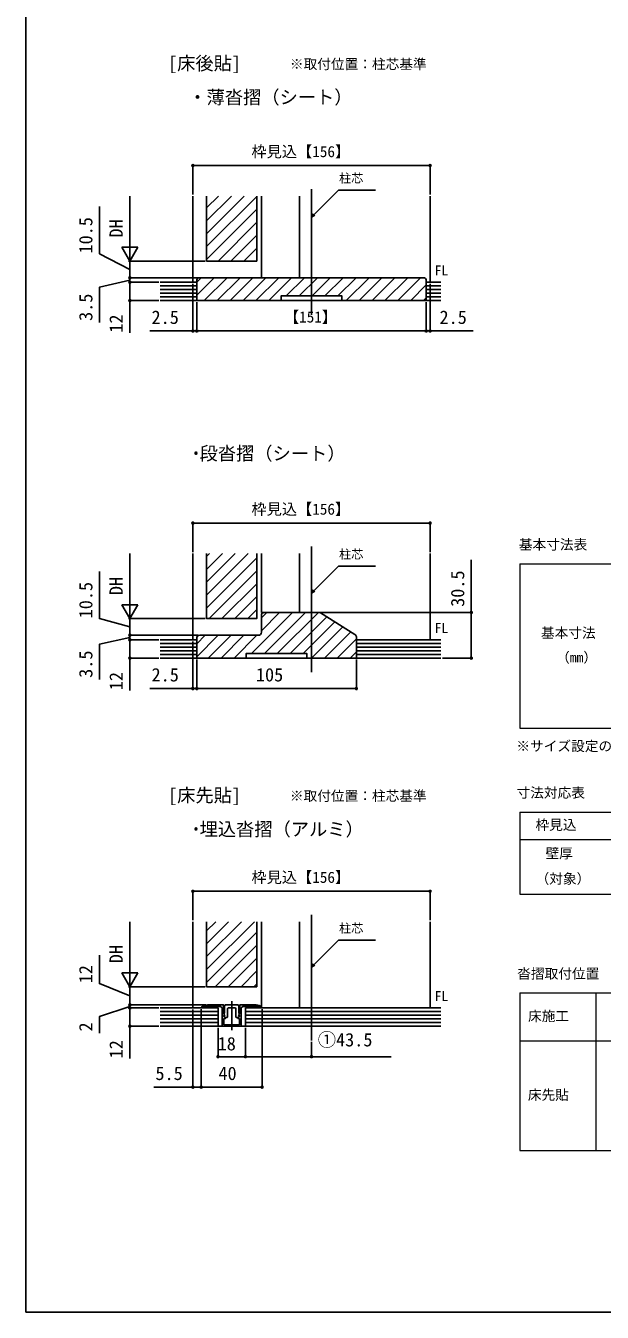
# Model space of a CAD drawing. Units: millimetres, scale not verified. Extents: x -525 to 525, y -783 to 780.
# Drawn here: x -525 to -146, y -783 to 62 of the extents above; entities that cross this region are included whole.
import ezdxf
from ezdxf.enums import TextEntityAlignment as Align

# ---------------------------------------------------------------- set-up
doc = ezdxf.new("R2010")
doc.units = ezdxf.units.MM
doc.header["$LTSCALE"] = 4
doc.layers.add('0-1_TABLE1', color=7, linetype='Continuous', lineweight=18)
for name, color, linetype in [('0-2_USER1', 3, 'Continuous'), ('0-3_YKK_11', 7, 'Continuous'), ('0-4_YKK_12', 2, 'Continuous'), ('0-7_YKK_D', 6, 'Continuous'), ('0-8_YKK_ZWAK', 7, 'Continuous'), ('0-9_YSS_K', 3, 'Continuous'), ('0-A_YSS_KE', 3, 'Continuous')]:
    doc.layers.add(name, color=color, linetype=linetype)
doc.styles.add('ＭＳ ゴシック', font='')
doc.styles.get('ＭＳ ゴシック').set_extended_font_data('MS Gothic')

msp = doc.modelspace()

# ---------------------------------------------------------------- linework, layer by layer
at = {"layer": '0-1_TABLE1'}
for p, q in [((-199.9, -291.2), (510.1, -291.2)), ((-199.9, -291.2), (-199.9, -399.2)), ((-199.9, -399.2), (510.1, -399.2)), ((-199.9, -454.405), (140.1, -454.405)), ((-199.9, -454.405), (-199.9, -508.405)), ((-199.9, -472.405), (140.1, -472.405)), ((-199.9, -508.405), (140.1, -508.405)), ((-199.9, -573.2), (100.1, -573.2)), ((-199.9, -573.2), (-199.9, -676.836)), ((-149.9, -573.2), (-149.9, -676.836)), ((-199.9, -604.836), (100.1, -604.836)), ((-199.9, -676.836), (100.1, -676.836))]:
    msp.add_line(p, q, dxfattribs=at)
at = {"layer": '0-3_YKK_11'}
for p, q in [((-391.803, -583.2), (-392.103, -583.5)), ((-386.703, -583.5), (-387.003, -583.2)), ((-394.279, -586.919), (-394.103, -586.646)), ((-394.127, -588.2), (-394.191, -588.2)), ((-394.127, -588.2), (-393.915, -587.688)), ((-384.891, -587.688), (-384.679, -588.2)), ((-384.703, -586.646), (-384.527, -586.919))]:
    msp.add_line(p, q, dxfattribs=at)
for points in [[(-408.326, -583.143), (-408.501, -583.2), (-409.403, -583.2), (-409.403, -582.957), (-409.221, -582.572)], [(-405.403, -581.2), (-394.703, -581.2), (-394.703, -587.105), (-394.206, -587.603), (-394.453, -588.2)], [(-383.103, -583.2), (-383.103, -595.2), (-389.403, -595.2), (-395.703, -595.2), (-395.703, -583.2), (-396.703, -582.2), (-405.403, -582.2)], [(-384.703, -586.646), (-384.703, -584.2), (-384.703, -581.7), (-385.203, -581.2), (-393.603, -581.2), (-394.103, -581.7), (-394.103, -584.2), (-394.103, -586.646)], [(-391.803, -583.2), (-389.403, -583.2), (-387.003, -583.2)], [(-384.353, -588.2), (-384.601, -587.603), (-384.103, -587.105), (-384.103, -581.2), (-373.403, -581.2)], [(-373.403, -582.2), (-382.103, -582.2), (-383.103, -583.2)], [(-369.585, -582.572), (-369.403, -582.957), (-369.403, -583.2), (-370.305, -583.2), (-370.48, -583.143)], [(-394.453, -588.8), (-394.303, -588.8), (-393.653, -589.45), (-393.653, -590.2), (-394.503, -590.2), (-394.503, -594.2), (-389.861, -594.2), (-389.678, -594.32), (-389.128, -594.32), (-388.945, -594.2), (-384.303, -594.2), (-384.303, -590.2), (-385.153, -590.2), (-385.153, -589.45), (-384.503, -588.8), (-384.353, -588.8)], [(-394.191, -588.2), (-394.341, -588.562), (-393.491, -589.412), (-393.279, -589.5), (-392.403, -589.5), (-392.103, -589.2), (-392.103, -583.5)], [(-394.279, -586.919), (-394.341, -587.262), (-393.915, -587.688)], [(-386.703, -583.5), (-386.703, -589.2), (-386.403, -589.5), (-385.527, -589.5), (-385.315, -589.412), (-384.465, -588.562), (-384.615, -588.2), (-384.679, -588.2)], [(-384.891, -587.688), (-384.465, -587.262), (-384.527, -586.919)]]:
    msp.add_lwpolyline(points, dxfattribs=at)
for centre, radius, start, end in [((-405.403, -587.2), 6, 90, 129.5212), ((-405.403, -587.2), 5, 90, 125.77483), ((-373.403, -587.2), 6, 50.4788, 90), ((-373.403, -587.2), 5, 54.22517, 90), ((-394.453, -588.5), 0.3, 90, 270), ((-384.353, -588.5), 0.3, 270, 90)]:
    msp.add_arc(centre, radius, start, end, dxfattribs=at)
at = {"layer": '0-4_YKK_12'}
for p, q in [((-414.9, -49.5), (-414.9, -106.2)), ((-405.903, -57.292), (-398.111, -49.5)), ((-405.903, -65.778), (-389.626, -49.5)), ((-405.903, -74.263), (-381.14, -49.5)), ((-405.903, -82.748), (-372.903, -49.748)), ((-369.902, -49.5), (-369.9, -103.2)), ((-344.902, -49.5), (-344.9, -103.2)), ((-336.9, -44.937), (-336.9, -127.519)), ((-258.9, -49.5), (-258.9, -106.2)), ((-405.903, -91.233), (-372.903, -58.233)), ((-398.384, -92.2), (-372.903, -66.719)), ((-389.899, -92.2), (-372.903, -75.204)), ((-381.414, -92.2), (-372.903, -83.689)), ((-372.929, -92.2), (-372.903, -92.174)), ((-344.902, -103.2), (-369.9, -103.2)), ((-414.9, -284.5), (-414.9, -341.2)), ((-405.903, -286.395), (-404.008, -284.5)), ((-405.903, -294.88), (-395.523, -284.5)), ((-405.903, -303.365), (-387.038, -284.5)), ((-405.903, -311.851), (-378.552, -284.5)), ((-405.903, -320.336), (-372.903, -287.336)), ((-369.902, -284.5), (-369.9, -323.201)), ((-344.902, -284.5), (-344.9, -323.2)), ((-336.9, -279.937), (-336.9, -362.519)), ((-258.9, -284.5), (-258.9, -341.2)), ((-404.282, -327.2), (-372.903, -295.821)), ((-395.797, -327.2), (-372.903, -304.307)), ((-387.311, -327.2), (-372.903, -312.792)), ((-378.826, -327.2), (-372.903, -321.277)), ((-344.902, -323.2), (-369.9, -323.201)), ((-336.9, -521.937), (-336.9, -604.519)), ((-414.9, -526.5), (-414.9, -583.2)), ((-405.903, -532.468), (-399.935, -526.5)), ((-405.903, -540.953), (-391.45, -526.5)), ((-405.903, -549.439), (-382.965, -526.5)), ((-405.903, -557.924), (-374.479, -526.5)), ((-369.902, -526.5), (-369.9, -583.2)), ((-344.902, -526.5), (-344.9, -583.2)), ((-258.9, -526.5), (-258.9, -583.2)), ((-405.903, -566.409), (-372.903, -533.409)), ((-400.209, -569.2), (-372.903, -541.894)), ((-391.723, -569.2), (-372.903, -550.38)), ((-383.238, -569.2), (-372.903, -558.865)), ((-374.753, -569.2), (-372.903, -567.35)), ((-389.403, -578.7), (-389.403, -597.7)), ((-344.902, -583.2), (-369.9, -583.2))]:
    msp.add_line(p, q, dxfattribs=at)
for points in [[(-372.903, -49.5), (-372.903, -92.2), (-405.903, -92.2), (-405.903, -49.5)], [(-372.903, -284.5), (-372.903, -327.2), (-405.903, -327.2), (-405.903, -284.5)], [(-372.903, -526.5), (-372.903, -569.2), (-405.903, -569.2), (-405.903, -526.5)]]:
    msp.add_lwpolyline(points, dxfattribs=at)
at = {"layer": '0-7_YKK_D'}
for p, q in [((-414.9, -48.5), (-414.9, -28.5)), ((-414.9, -29.5), (-258.9, -29.5)), ((-258.9, -48.5), (-258.9, -28.5)), ((-456.387, -81.7), (-456.387, -49.5)), ((-456.387, -92.2), (-456.387, -74.013)), ((-456.387, -92.2), (-461.637, -83.107)), ((-451.137, -83.107), (-461.637, -83.107)), ((-456.387, -92.2), (-451.137, -83.107)), ((-406.903, -92.2), (-457.387, -92.2)), ((-442.369, -92.2), (-457.387, -92.2)), ((-456.387, -103.2), (-456.387, -92.2)), ((-456.387, -103.2), (-456.387, -100.65)), ((-411.4, -103.2), (-457.387, -103.2)), ((-411.4, -103.2), (-457.387, -103.2)), ((-437.387, -106.2), (-457.387, -106.2)), ((-437.387, -106.2), (-457.387, -106.2)), ((-456.387, -106.2), (-456.387, -103.2)), ((-456.387, -106.2), (-456.387, -103.2)), ((-456.387, -106.2), (-456.387, -108.75)), ((-414.9, -107.2), (-414.9, -139.2)), ((-258.9, -107.2), (-258.9, -139.2)), ((-437.387, -118.2), (-457.387, -118.2)), ((-412.4, -119.2), (-412.4, -139.2)), ((-412.4, -119.2), (-412.4, -139.2)), ((-261.4, -119.2), (-261.4, -139.2)), ((-261.4, -119.2), (-261.4, -139.2)), ((-414.9, -138.2), (-443.227, -138.2)), ((-412.4, -138.2), (-414.9, -138.2)), ((-412.4, -138.2), (-409.85, -138.2)), ((-261.4, -138.2), (-412.4, -138.2)), ((-261.4, -138.2), (-263.95, -138.2)), ((-261.4, -138.2), (-258.9, -138.2)), ((-258.9, -138.2), (-230.573, -138.2)), ((-414.9, -283.5), (-414.9, -263.5)), ((-414.9, -264.5), (-258.9, -264.5)), ((-258.9, -283.5), (-258.9, -263.5)), ((-456.387, -316.7), (-456.387, -284.5)), ((-456.387, -327.2), (-456.387, -309.013)), ((-456.387, -327.2), (-461.637, -318.107)), ((-451.137, -318.107), (-461.637, -318.107)), ((-456.387, -327.2), (-451.137, -318.107)), ((-406.903, -327.2), (-457.387, -327.2)), ((-407.903, -327.2), (-457.387, -327.2)), ((-456.387, -338.2), (-456.387, -327.2)), ((-330.974, -323.2), (-230.78, -323.2)), ((-411.4, -338.2), (-457.387, -338.2)), ((-411.4, -338.2), (-457.387, -338.2)), ((-456.387, -338.2), (-456.387, -335.65)), ((-456.387, -341.2), (-456.387, -338.2)), ((-456.387, -341.2), (-456.387, -338.2)), ((-437.387, -341.2), (-457.387, -341.2)), ((-437.387, -341.2), (-457.387, -341.2)), ((-456.387, -341.2), (-456.387, -343.75)), ((-414.9, -342.2), (-414.9, -374.2)), ((-437.387, -353.2), (-457.387, -353.2)), ((-412.4, -354.2), (-412.4, -374.2)), ((-412.4, -354.2), (-412.4, -374.2)), ((-307.4, -354.2), (-307.4, -374.2)), ((-250.78, -353.2), (-230.78, -353.2)), ((-414.9, -373.2), (-443.227, -373.2)), ((-412.4, -373.2), (-414.9, -373.2)), ((-412.4, -373.2), (-409.85, -373.2)), ((-412.4, -373.2), (-307.4, -373.2)), ((-414.9, -525.5), (-414.9, -505.5)), ((-414.9, -506.5), (-258.9, -506.5)), ((-258.9, -525.5), (-258.9, -505.5)), ((-456.387, -558.7), (-456.387, -526.5)), ((-456.387, -569.2), (-456.387, -551.013)), ((-456.387, -569.2), (-461.637, -560.107)), ((-451.137, -560.107), (-461.637, -560.107)), ((-456.387, -569.2), (-451.137, -560.107)), ((-406.903, -569.2), (-457.387, -569.2)), ((-443.125, -569.2), (-457.387, -569.2)), ((-456.387, -581.2), (-456.387, -569.2)), ((-406.403, -581.2), (-457.387, -581.2)), ((-406.403, -581.2), (-457.387, -581.2)), ((-437.387, -583.2), (-457.387, -583.2)), ((-437.387, -583.2), (-457.387, -583.2)), ((-456.387, -581.2), (-456.387, -578.65)), ((-456.387, -583.2), (-456.387, -581.2)), ((-456.387, -583.2), (-456.387, -581.2)), ((-456.387, -583.2), (-456.387, -585.75)), ((-414.9, -584.2), (-414.9, -636.2)), ((-409.403, -584), (-409.403, -636.2)), ((-409.403, -584), (-409.403, -636.2)), ((-369.403, -584), (-369.403, -636.2)), ((-437.387, -595.2), (-457.387, -595.2)), ((-398.403, -596.2), (-398.403, -616.2)), ((-380.403, -596.2), (-380.403, -616.2)), ((-380.403, -596.2), (-380.403, -616.2)), ((-336.9, -605.519), (-336.9, -616.2)), ((-380.403, -615.2), (-398.403, -615.2)), ((-369.403, -635.2), (-409.403, -635.2))]:
    msp.add_line(p, q, dxfattribs=at)
for points in [[(-336.9, -63.426), (-335.097, -61.623), (-319.135, -45.661), (-294.743, -45.661)], [(-456.387, -97.7), (-476.387, -87.438), (-476.387, -56.438)], [(-334.614, -62.106), (-336.9, -63.426), (-335.58, -61.14)], [(-456.387, -104.7), (-476.387, -109.472), (-476.387, -132.699)], [(-456.387, -106.2), (-456.387, -118.2), (-456.387, -139.487)], [(-336.9, -310.611), (-335.097, -308.808), (-319.135, -292.846), (-294.743, -292.846)], [(-231.78, -353.2), (-231.78, -323.2), (-231.78, -288.695)], [(-456.387, -332.7), (-476.387, -327.247), (-476.387, -296.247)], [(-334.614, -309.291), (-336.9, -310.611), (-335.58, -308.324)], [(-456.387, -339.7), (-476.387, -344.063), (-476.387, -367.29)], [(-456.387, -341.2), (-456.387, -353.2), (-456.387, -374.477)], [(-336.9, -556.448), (-335.097, -554.645), (-319.135, -538.684), (-294.743, -538.684)], [(-456.387, -575.2), (-476.387, -567.147), (-476.387, -548.419)], [(-334.614, -555.128), (-336.9, -556.448), (-335.58, -554.162)], [(-456.387, -582.2), (-476.387, -588.794), (-476.387, -599.748)], [(-456.387, -583.2), (-456.387, -595.2), (-456.387, -616.477)], [(-380.403, -615.2), (-336.9, -615.2), (-284.464, -615.2)], [(-409.403, -635.2), (-414.9, -635.2), (-440.677, -635.2)]]:
    msp.add_lwpolyline(points, dxfattribs=at)
for centre in [(-414.9, -29.5), (-258.9, -29.5), (-456.387, -103.2), (-456.387, -103.2), (-456.387, -106.2), (-456.387, -106.2), (-456.387, -118.2), (-414.9, -138.2), (-412.4, -138.2), (-412.4, -138.2), (-261.4, -138.2), (-261.4, -138.2), (-258.9, -138.2), (-414.9, -264.5), (-258.9, -264.5), (-231.78, -323.2), (-456.387, -338.2), (-456.387, -338.2), (-456.387, -341.2), (-456.387, -341.2), (-456.387, -353.2), (-231.78, -353.2), (-414.9, -373.2), (-412.4, -373.2), (-412.4, -373.2), (-307.4, -373.2), (-414.9, -506.5), (-258.9, -506.5), (-456.387, -581.2), (-456.387, -581.2), (-456.387, -583.2), (-456.387, -583.2), (-456.387, -595.2), (-398.403, -615.2), (-380.403, -615.2), (-380.403, -615.2), (-336.9, -615.2), (-414.9, -635.2), (-409.403, -635.2), (-409.403, -635.2), (-369.403, -635.2)]:
    msp.add_circle(centre, 0.637, dxfattribs=at)
at = {"layer": '0-8_YKK_ZWAK'}
msp.add_line((-524.9, 746.8), (-524.9, -783.2), dxfattribs=at)
msp.add_lwpolyline([(-524.9, -783.2), (525.1, -783.2), (525.1, 746.8)], dxfattribs=at)
at = {"layer": '0-9_YSS_K'}
for p, q in [((-436.387, -106.2), (-412.4, -106.2)), ((-436.387, -108.6), (-412.4, -108.6)), ((-412.4, -106.216), (-409.384, -103.2)), ((-412.4, -114.701), (-400.899, -103.2)), ((-407.414, -118.2), (-392.414, -103.2)), ((-398.929, -118.2), (-383.929, -103.2)), ((-390.443, -118.2), (-375.443, -103.2)), ((-381.958, -118.2), (-366.958, -103.2)), ((-373.473, -118.2), (-358.473, -103.2)), ((-364.987, -118.2), (-349.987, -103.2)), ((-353.502, -115.2), (-341.502, -103.2)), ((-345.017, -115.2), (-333.017, -103.2)), ((-336.532, -115.2), (-324.532, -103.2)), ((-328.046, -115.2), (-316.046, -103.2)), ((-319.561, -115.2), (-307.561, -103.2)), ((-314.076, -118.2), (-299.076, -103.2)), ((-305.59, -118.2), (-290.59, -103.2)), ((-297.105, -118.2), (-282.105, -103.2)), ((-288.62, -118.2), (-273.62, -103.2)), ((-280.135, -118.2), (-265.135, -103.2)), ((-271.649, -118.2), (-261.4, -107.951)), ((-261.4, -106.2), (-251.78, -106.2)), ((-261.4, -108.6), (-251.78, -108.6)), ((-436.387, -111), (-412.4, -111)), ((-436.387, -113.4), (-412.4, -113.4)), ((-436.387, -115.8), (-412.4, -115.8)), ((-436.387, -118.2), (-251.78, -118.2)), ((-263.164, -118.2), (-261.4, -116.436)), ((-261.4, -111), (-251.78, -111)), ((-261.4, -113.4), (-251.78, -113.4)), ((-261.4, -115.8), (-251.78, -115.8)), ((-376.37, -350.2), (-349.37, -323.2)), ((-369.9, -326.759), (-366.341, -323.2)), ((-369.9, -335.245), (-357.855, -323.2)), ((-367.885, -350.2), (-340.885, -323.2)), ((-359.4, -350.2), (-332.4, -323.2)), ((-350.914, -350.2), (-326.793, -326.079)), ((-342.429, -350.2), (-321.572, -329.343)), ((-412.4, -343.803), (-406.797, -338.2)), ((-412.4, -352.289), (-398.311, -338.2)), ((-404.826, -353.2), (-389.826, -338.2)), ((-396.341, -353.2), (-381.341, -338.2)), ((-387.855, -353.2), (-372.855, -338.2)), ((-336.944, -353.2), (-316.35, -332.606)), ((-328.458, -353.2), (-311.128, -335.87)), ((-436.387, -341.2), (-412.4, -341.2)), ((-436.387, -343.6), (-412.4, -343.6)), ((-436.387, -346), (-412.4, -346)), ((-319.973, -353.2), (-307.4, -340.627)), ((-307.4, -341.2), (-251.78, -341.2)), ((-307.4, -343.6), (-251.78, -343.6)), ((-307.4, -346), (-251.78, -346)), ((-436.387, -348.4), (-412.4, -348.4)), ((-436.387, -350.8), (-412.4, -350.8)), ((-436.387, -353.2), (-251.78, -353.2)), ((-311.488, -353.2), (-307.4, -349.112)), ((-307.4, -348.4), (-251.78, -348.4)), ((-307.4, -350.8), (-251.78, -350.8)), ((-436.387, -583.2), (-398.403, -583.2)), ((-398.403, -583.2), (-398.403, -595.2)), ((-380.403, -583.2), (-251.78, -583.2)), ((-380.403, -583.2), (-380.403, -595.2)), ((-436.387, -585.6), (-398.403, -585.6)), ((-436.387, -588), (-398.403, -588)), ((-436.387, -590.4), (-398.403, -590.4)), ((-380.403, -585.6), (-251.78, -585.6)), ((-380.403, -588), (-251.78, -588)), ((-380.403, -590.4), (-251.78, -590.4)), ((-436.387, -592.8), (-398.403, -592.8)), ((-436.387, -595.2), (-251.78, -595.2)), ((-380.403, -592.8), (-251.78, -592.8))]:
    msp.add_line(p, q, dxfattribs=at)
at = {"layer": '0-A_YSS_KE'}
for p, q in [((-410.4, -103.2), (-263.4, -103.2)), ((-369.9, -325.2), (-369.9, -336.2)), ((-331.974, -323.2), (-367.9, -323.2)), ((-308.34, -337.612), (-330.914, -323.504)), ((-371.9, -338.2), (-410.4, -338.2))]:
    msp.add_line(p, q, dxfattribs=at)
for points in [[(-261.4, -105.2), (-261.4, -118.2), (-294.4, -118.2), (-316.9, -118.2), (-316.9, -115.2), (-356.9, -115.2), (-356.9, -118.2), (-379.4, -118.2), (-412.4, -118.2), (-412.4, -105.2)], [(-412.4, -340.2), (-412.4, -353.2), (-402.4, -353.2), (-379.9, -353.2), (-379.9, -350.2), (-339.9, -350.2), (-339.9, -353.2), (-317.4, -353.2), (-307.4, -353.2), (-307.4, -339.308)]]:
    msp.add_lwpolyline(points, dxfattribs=at)
for centre, start, end in [((-410.4, -105.2), 90.00001, 179.99999), ((-263.4, -105.2), 0.00001, 89.99999), ((-367.9, -325.2), 90, 180), ((-331.974, -325.2), 57.99462, 90), ((-410.4, -340.2), 90, 180), ((-371.9, -336.2), 270, 0), ((-309.4, -339.308), 0, 57.99462)]:
    msp.add_arc(centre, 2, start, end, dxfattribs=at)

# ---------------------------------------------------------------- texts
at = {"layer": '0-1_TABLE1', "style": 'ＭＳ ゴシック'}
for s, p in [('基本寸法', (-185.98, -341.893)), ('（mm）', (-176.034, -358.069)), ('枠見込', (-189.562, -468.084)), ('壁厚', (-182.965, -486.791)), ('（対象）', (-189.511, -503.478)), ('床施工', (-194.46, -593.774)), ('床先貼', (-194.588, -645.541))]:
    msp.add_text(s, height=6.598, dxfattribs=at).set_placement(p, align=Align.BOTTOM_LEFT)
at = {"layer": '0-2_USER1', "style": 'ＭＳ ゴシック'}
for s, height, p in [('[床後貼]', 8.798, (-431.264, 30.686)), ('※取付位置：柱芯基準', 6.598, (-351.127, 31.976)), ('\u3000・薄沓摺（シート）', 8.798, (-429.9, 8.436)), ('FL', 6.598, (-255.923, -103.678)), ('段沓摺（シート）', 8.798, (-410.509, -225.7)), ('基本寸法表', 6.598, (-200.514, -283.836)), ('FL', 6.598, (-255.923, -338.678)), ('※サイズ設定の詳細については、規格表ページをご参照ください。', 6.598, (-202.127, -416.297)), ('[床先貼]', 8.798, (-431.264, -450.45)), ('※取付位置：柱芯基準', 6.598, (-351.127, -449.024)), ('寸法対応表', 6.598, (-202.025, -446.939)), ('埋込沓摺（アルミ）', 8.798, (-410.509, -472.7)), ('沓摺取付位置', 6.598, (-201.565, -565.888)), ('FL', 6.598, (-255.923, -580.678))]:
    msp.add_text(s, height=height, dxfattribs=at).set_placement(p, align=Align.BOTTOM_LEFT)
at = {"layer": '0-2_USER1', "style": 'ＭＳ ゴシック', "width": 0.9}
for p in [(-418.309, -225.7), (-418.309, -472.7)]:
    msp.add_text('・', height=8.798, dxfattribs=at).set_placement(p, align=Align.BOTTOM_LEFT)
at = {"layer": '0-7_YKK_D', "style": 'ＭＳ ゴシック'}
for s, height, p in [('枠見込【156】', 7.331, (-376.417, -26.136)), ('柱芯', 5.865, (-318.806, -42.453)), ('2.5', 8.798, (-442.114, -136.2)), ('【151】', 7.331, (-355.053, -134.836)), ('2.5', 8.798, (-252.686, -136.2)), ('枠見込【156】', 7.331, (-376.417, -261.136)), ('柱芯', 5.865, (-318.806, -289.638)), ('2.5', 8.798, (-442.114, -371.2)), ('105', 8.798, (-373.468, -371.2)), ('枠見込【156】', 7.331, (-376.417, -503.136)), ('柱芯', 5.865, (-318.806, -535.475)), ('①43.5', 8.798, (-332.759, -611.086)), ('18', 8.798, (-398.642, -613.7)), ('5.5', 8.798, (-439.564, -633.2)), ('40', 8.798, (-398.13, -633.2))]:
    msp.add_text(s, height=height, dxfattribs=at).set_placement(p, align=Align.BOTTOM_LEFT)
for s, p in [('10.5', (-478.387, -87.278)), ('DH', (-458.387, -76.816)), ('3.5', (-478.387, -131.585)), ('12', (-458.387, -139.328)), ('10.5', (-478.387, -327.088)), ('DH', (-458.387, -311.816)), ('30.5', (-233.78, -319.536)), ('3.5', (-478.387, -366.176)), ('12', (-458.387, -374.318)), ('DH', (-458.387, -553.816)), ('12', (-478.387, -566.988)), ('2', (-478.387, -598.635)), ('12', (-458.387, -616.318))]:
    msp.add_text(s, height=8.798, rotation=90, dxfattribs=at).set_placement(p, align=Align.BOTTOM_LEFT)

doc.saveas('drawing.dxf')
